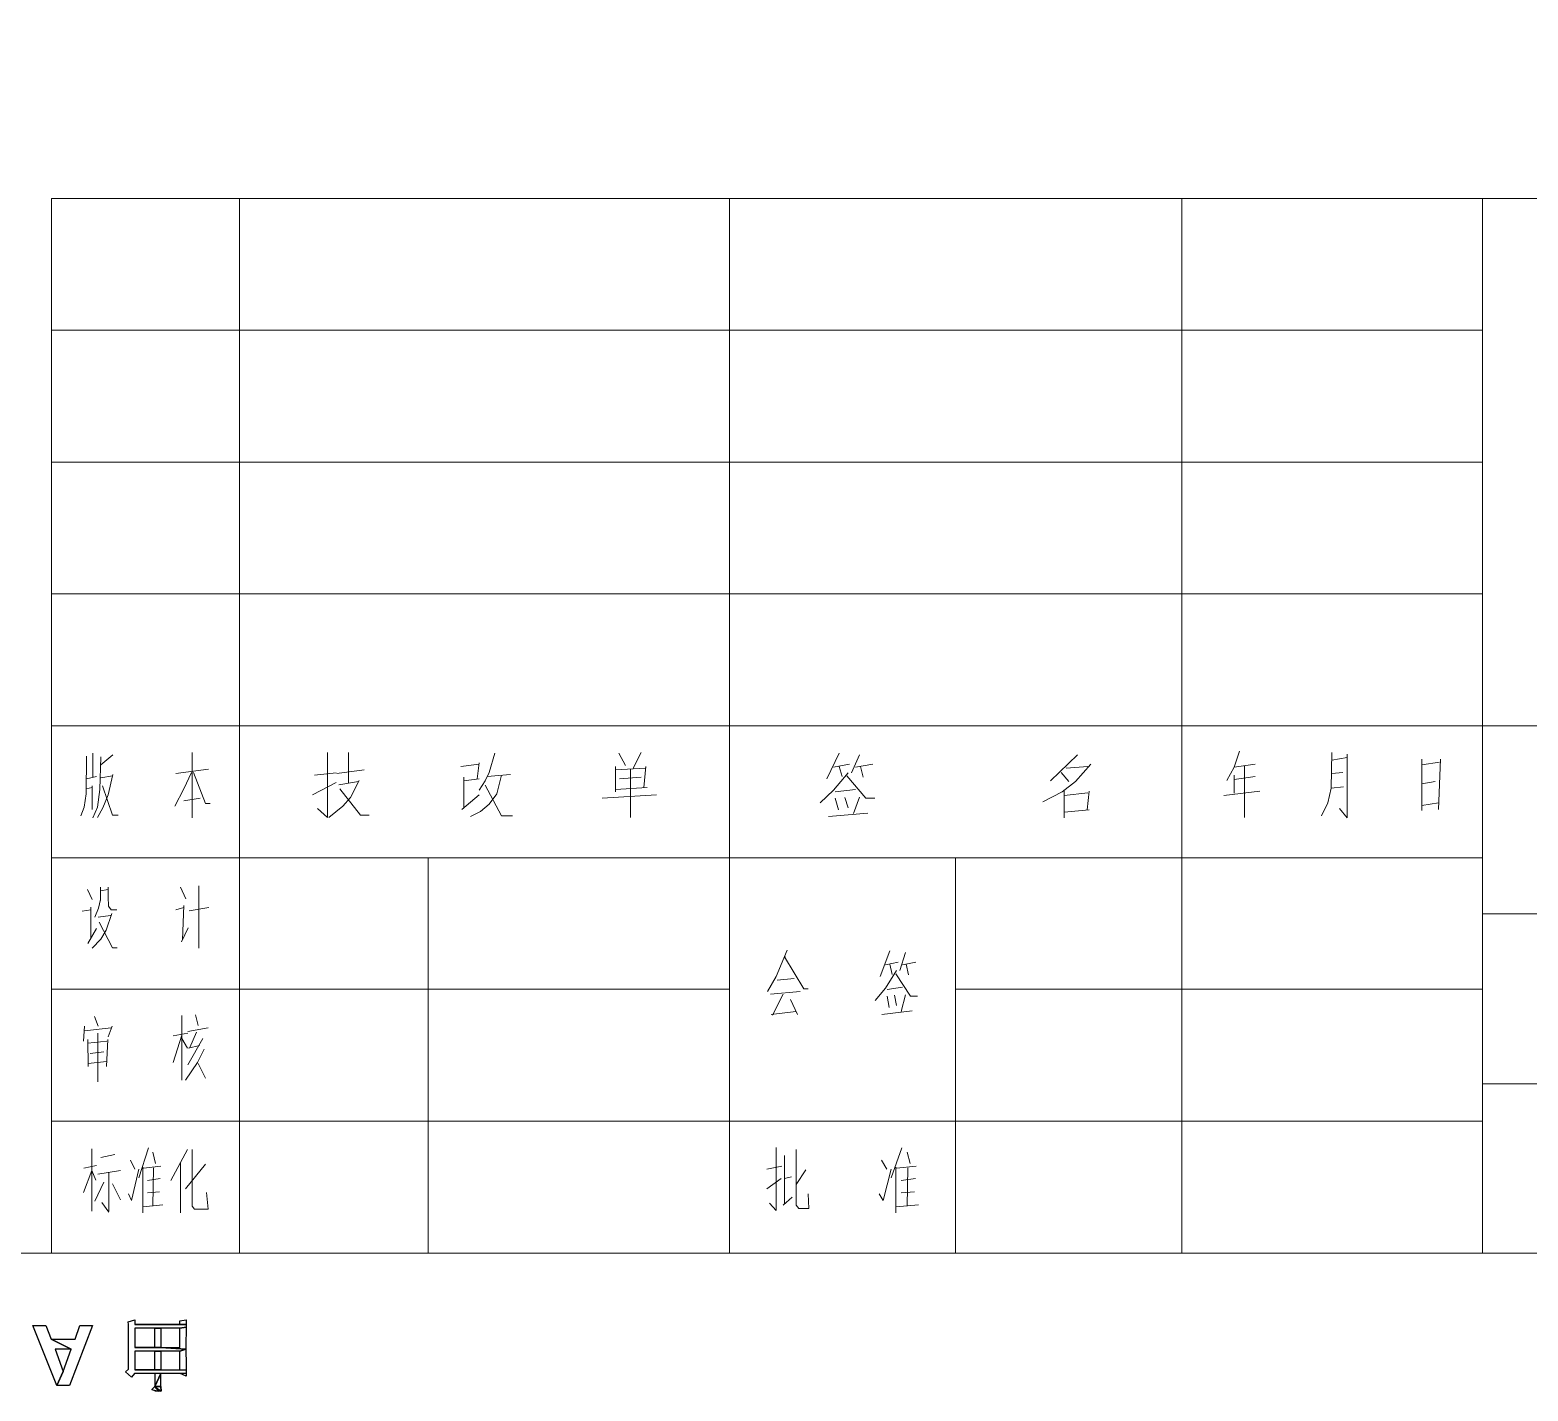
# Model space of a CAD drawing. Header units: centimetres. Extents: x -20.7 to 20.7, y -14.5 to 14.5.
# Drawn here: x 2.17 to 10.13, y -14.53 to -7.31 of the extents above; entities that cross this region are included whole.
import ezdxf

# ---------------------------------------------------------------- set-up
doc = ezdxf.new("R2010")
doc.units = ezdxf.units.CM
doc.header["$MEASUREMENT"] = 0
doc.layers.add('layer 1', color=7, linetype='Continuous')

msp = doc.modelspace()

# ---------------------------------------------------------------- linework, layer by layer
at = {"layer": 'layer 1', "lineweight": 9}
for points, knots in [([(19.88612, 13.89874), (19.88612, 13.89874), (-20.11465, 13.89874), (-20.11465, 13.89874), (-20.11465, 13.89874), (-20.11465, 13.89874), (-20.11465, -13.80208), (-20.11465, -13.80208)], [0, 0, 0, 0, 0.3333333, 0.3333333, 0.3333333, 0.3333333, 1, 1, 1, 1]), ([(2.4723, -11.1626), (2.4723, -11.1626), (2.47018, -11.36368), (2.47018, -11.36368), (2.47018, -11.36368), (2.47018, -11.36368), (2.4596, -11.43353), (2.4596, -11.43353), (2.4596, -11.43353), (2.4596, -11.43353), (2.44267, -11.4801), (2.44267, -11.4801)], [0, 0, 0, 0, 0.25, 0.25, 0.25, 0.25, 0.5, 0.5, 0.5, 0.5, 1, 1, 1, 1]), ([(2.5485, -11.16683), (2.5485, -11.16683), (2.54215, -11.3404), (2.54215, -11.3404), (2.54215, -11.3404), (2.54215, -11.3404), (2.52945, -11.43353), (2.52945, -11.43353), (2.52945, -11.43353), (2.52945, -11.43353), (2.50617, -11.49068), (2.50617, -11.49068)], [0, 0, 0, 0, 0.25, 0.25, 0.25, 0.25, 0.5, 0.5, 0.5, 0.5, 1, 1, 1, 1]), ([(3.75077, -11.14355), (3.75077, -11.14355), (3.75077, -11.48856), (3.75077, -11.48856), (3.75077, -11.48856), (3.75077, -11.48856), (3.69785, -11.442), (3.69785, -11.442)], [0, 0, 0, 0, 0.3333333, 0.3333333, 0.3333333, 0.3333333, 1, 1, 1, 1]), ([(4.63977, -11.14778), (4.63977, -11.14778), (4.61013, -11.24938), (4.61013, -11.24938), (4.61013, -11.24938), (4.61013, -11.24938), (4.58897, -11.29383), (4.58897, -11.29383), (4.58897, -11.29383), (4.58897, -11.29383), (4.55722, -11.34463), (4.55722, -11.34463)], [0, 0, 0, 0, 0.25, 0.25, 0.25, 0.25, 0.5, 0.5, 0.5, 0.5, 1, 1, 1, 1]), ([(7.80418, -11.20493), (7.80418, -11.20493), (7.72375, -11.29806), (7.72375, -11.29806), (7.72375, -11.29806), (7.72375, -11.29806), (7.65178, -11.3531), (7.65178, -11.3531)], [0, 0, 0, 0, 0.3333333, 0.3333333, 0.3333333, 0.3333333, 1, 1, 1, 1]), ([(8.52597, -11.29171), (8.52597, -11.29171), (8.56618, -11.22186), (8.56618, -11.22186), (8.56618, -11.22186), (8.56618, -11.22186), (8.5937, -11.1372), (8.5937, -11.1372)], [0, 0, 0, 0, 0.3333333, 0.3333333, 0.3333333, 0.3333333, 1, 1, 1, 1]), ([(9.08477, -11.14355), (9.08477, -11.14355), (9.08053, -11.33405), (9.08053, -11.33405), (9.08053, -11.33405), (9.08053, -11.33405), (9.0636, -11.41025), (9.0636, -11.41025), (9.0636, -11.41025), (9.0636, -11.41025), (9.02973, -11.4801), (9.02973, -11.4801)], [0, 0, 0, 0, 0.25, 0.25, 0.25, 0.25, 0.5, 0.5, 0.5, 0.5, 1, 1, 1, 1]), ([(9.1652, -11.15201), (9.1652, -11.15201), (9.1652, -11.49068), (9.1652, -11.49068), (9.1652, -11.49068), (9.1652, -11.49068), (9.12498, -11.442), (9.12498, -11.442)], [0, 0, 0, 0, 0.3333333, 0.3333333, 0.3333333, 0.3333333, 1, 1, 1, 1]), ([(2.612, -11.25996), (2.612, -11.25996), (2.5866, -11.36791), (2.5866, -11.36791), (2.5866, -11.36791), (2.5866, -11.36791), (2.55908, -11.43776), (2.55908, -11.43776), (2.55908, -11.43776), (2.55908, -11.43776), (2.52945, -11.48856), (2.52945, -11.48856)], [0, 0, 0, 0, 0.25, 0.25, 0.25, 0.25, 0.5, 0.5, 0.5, 0.5, 1, 1, 1, 1]), ([(3.02898, -11.24938), (3.02898, -11.24938), (2.98877, -11.33616), (2.98877, -11.33616), (2.98877, -11.33616), (2.98877, -11.33616), (2.94008, -11.4293), (2.94008, -11.4293)], [0, 0, 0, 0, 0.3333333, 0.3333333, 0.3333333, 0.3333333, 1, 1, 1, 1]), ([(3.03957, -11.24938), (3.03957, -11.24938), (3.10307, -11.41448), (3.10307, -11.41448), (3.10307, -11.41448), (3.10307, -11.41448), (3.12847, -11.41448), (3.12847, -11.41448)], [0, 0, 0, 0, 0.3333333, 0.3333333, 0.3333333, 0.3333333, 1, 1, 1, 1]), ([(3.9201, -11.29171), (3.9201, -11.29171), (3.87353, -11.38273), (3.87353, -11.38273), (3.87353, -11.38273), (3.87353, -11.38273), (3.83332, -11.4293), (3.83332, -11.4293), (3.83332, -11.4293), (3.83332, -11.4293), (3.75923, -11.48856), (3.75923, -11.48856)], [0, 0, 0, 0, 0.25, 0.25, 0.25, 0.25, 0.5, 0.5, 0.5, 0.5, 1, 1, 1, 1]), ([(4.67575, -11.2642), (4.67575, -11.2642), (4.65035, -11.36368), (4.65035, -11.36368), (4.65035, -11.36368), (4.65035, -11.36368), (4.61013, -11.41871), (4.61013, -11.41871), (4.61013, -11.41871), (4.61013, -11.41871), (4.56357, -11.45681), (4.56357, -11.45681), (4.56357, -11.45681), (4.56357, -11.45681), (4.51065, -11.48433), (4.51065, -11.48433)], [0, 0, 0, 0, 0.2, 0.2, 0.2, 0.2, 0.4, 0.4, 0.4, 0.4, 0.6, 0.6, 0.6, 0.6, 1, 1, 1, 1]), ([(6.51513, -11.2515), (6.51513, -11.2515), (6.43893, -11.34463), (6.43893, -11.34463), (6.43893, -11.34463), (6.43893, -11.34463), (6.36697, -11.41025), (6.36697, -11.41025)], [0, 0, 0, 0, 0.3333333, 0.3333333, 0.3333333, 0.3333333, 1, 1, 1, 1]), ([(6.50878, -11.26843), (6.50878, -11.26843), (6.61038, -11.38696), (6.61038, -11.38696), (6.61038, -11.38696), (6.61038, -11.38696), (6.65695, -11.38696), (6.65695, -11.38696)], [0, 0, 0, 0, 0.3333333, 0.3333333, 0.3333333, 0.3333333, 1, 1, 1, 1]), ([(2.55697, -11.32135), (2.55697, -11.32135), (2.60988, -11.47586), (2.60988, -11.47586), (2.60988, -11.47586), (2.60988, -11.47586), (2.63952, -11.47586), (2.63952, -11.47586)], [0, 0, 0, 0, 0.3333333, 0.3333333, 0.3333333, 0.3333333, 1, 1, 1, 1]), ([(3.81638, -11.33616), (3.81638, -11.33616), (3.92645, -11.47586), (3.92645, -11.47586), (3.92645, -11.47586), (3.92645, -11.47586), (3.97302, -11.47586), (3.97302, -11.47586)], [0, 0, 0, 0, 0.3333333, 0.3333333, 0.3333333, 0.3333333, 1, 1, 1, 1]), ([(4.58897, -11.31711), (4.58897, -11.31711), (4.67575, -11.4801), (4.67575, -11.4801), (4.67575, -11.4801), (4.67575, -11.4801), (4.7329, -11.4801), (4.7329, -11.4801)], [0, 0, 0, 0, 0.3333333, 0.3333333, 0.3333333, 0.3333333, 1, 1, 1, 1]), ([(2.54638, -11.9246), (2.54638, -11.9246), (2.5358, -11.97116), (2.5358, -11.97116), (2.5358, -11.97116), (2.5358, -11.97116), (2.51675, -12.01773), (2.51675, -12.01773)], [0, 0, 0, 0, 0.3333333, 0.3333333, 0.3333333, 0.3333333, 1, 1, 1, 1]), ([(2.5866, -11.85898), (2.5866, -11.85898), (2.5866, -11.90978), (2.5866, -11.90978), (2.5866, -11.90978), (2.5866, -11.90978), (2.58872, -11.96058), (2.58872, -11.96058), (2.58872, -11.96058), (2.58872, -11.96058), (2.60353, -11.97963), (2.60353, -11.97963), (2.60353, -11.97963), (2.60353, -11.97963), (2.63317, -11.97963), (2.63317, -11.97963)], [0, 0, 0, 0, 0.2, 0.2, 0.2, 0.2, 0.4, 0.4, 0.4, 0.4, 0.6, 0.6, 0.6, 0.6, 1, 1, 1, 1]), ([(2.50193, -12.18283), (2.50193, -12.18283), (2.5485, -12.13415), (2.5485, -12.13415), (2.5485, -12.13415), (2.5485, -12.13415), (2.57602, -12.08758), (2.57602, -12.08758)], [0, 0, 0, 0, 0.3333333, 0.3333333, 0.3333333, 0.3333333, 1, 1, 1, 1]), ([(2.54003, -12.04525), (2.54003, -12.04525), (2.60988, -12.18071), (2.60988, -12.18071), (2.60988, -12.18071), (2.60988, -12.18071), (2.63528, -12.18071), (2.63528, -12.18071)], [0, 0, 0, 0, 0.3333333, 0.3333333, 0.3333333, 0.3333333, 1, 1, 1, 1]), ([(6.19128, -12.19341), (6.19128, -12.19341), (6.13413, -12.33311), (6.13413, -12.33311), (6.13413, -12.33311), (6.13413, -12.33311), (6.08757, -12.41355), (6.08757, -12.41355)], [0, 0, 0, 0, 0.3333333, 0.3333333, 0.3333333, 0.3333333, 1, 1, 1, 1]), ([(6.18282, -12.2294), (6.18282, -12.2294), (6.17858, -12.2294), (6.17858, -12.2294), (6.17858, -12.2294), (6.17858, -12.2294), (6.28018, -12.39873), (6.28018, -12.39873), (6.28018, -12.39873), (6.28018, -12.39873), (6.30347, -12.39873), (6.30347, -12.39873)], [0, 0, 0, 0, 0.25, 0.25, 0.25, 0.25, 0.5, 0.5, 0.5, 0.5, 1, 1, 1, 1]), ([(6.77337, -12.30136), (6.77337, -12.30136), (6.7141, -12.3945), (6.7141, -12.3945), (6.7141, -12.3945), (6.7141, -12.3945), (6.65907, -12.46011), (6.65907, -12.46011)], [0, 0, 0, 0, 0.3333333, 0.3333333, 0.3333333, 0.3333333, 1, 1, 1, 1]), ([(6.76913, -12.3183), (6.76913, -12.3183), (6.84745, -12.43683), (6.84745, -12.43683), (6.84745, -12.43683), (6.84745, -12.43683), (6.88343, -12.43683), (6.88343, -12.43683)], [0, 0, 0, 0, 0.3333333, 0.3333333, 0.3333333, 0.3333333, 1, 1, 1, 1]), ([(3.09672, -12.71835), (3.09672, -12.71835), (3.06073, -12.79031), (3.06073, -12.79031), (3.06073, -12.79031), (3.06073, -12.79031), (2.99723, -12.88345), (2.99723, -12.88345)], [0, 0, 0, 0, 0.3333333, 0.3333333, 0.3333333, 0.3333333, 1, 1, 1, 1]), ([(3.03322, -13.25175), (3.03322, -13.25175), (3.03322, -13.55231), (3.03322, -13.55231), (3.03322, -13.55231), (3.03322, -13.55231), (3.04592, -13.56925), (3.04592, -13.56925), (3.04592, -13.56925), (3.04592, -13.56925), (3.11788, -13.56925), (3.11788, -13.56925), (3.11788, -13.56925), (3.11788, -13.56925), (3.10942, -13.48035), (3.10942, -13.48035)], [0, 0, 0, 0, 0.2, 0.2, 0.2, 0.2, 0.4, 0.4, 0.4, 0.4, 0.6, 0.6, 0.6, 0.6, 1, 1, 1, 1]), ([(6.13413, -13.24116), (6.13413, -13.24116), (6.13413, -13.5756), (6.13413, -13.5756), (6.13413, -13.5756), (6.13413, -13.5756), (6.09815, -13.5375), (6.09815, -13.5375)], [0, 0, 0, 0, 0.3333333, 0.3333333, 0.3333333, 0.3333333, 1, 1, 1, 1]), ([(6.23997, -13.25175), (6.23997, -13.25175), (6.23997, -13.54808), (6.23997, -13.54808), (6.23997, -13.54808), (6.23997, -13.54808), (6.25478, -13.56501), (6.25478, -13.56501), (6.25478, -13.56501), (6.25478, -13.56501), (6.3077, -13.56501), (6.3077, -13.56501), (6.3077, -13.56501), (6.3077, -13.56501), (6.30347, -13.4867), (6.30347, -13.4867)], [0, 0, 0, 0, 0.2, 0.2, 0.2, 0.2, 0.4, 0.4, 0.4, 0.4, 0.6, 0.6, 0.6, 0.6, 1, 1, 1, 1]), ([(2.69455, -13.4867), (2.69455, -13.4867), (2.71148, -13.52268), (2.71148, -13.52268), (2.71148, -13.52268), (2.71148, -13.52268), (2.74958, -13.35546), (2.74958, -13.35546)], [0, 0, 0, 0, 0.3333333, 0.3333333, 0.3333333, 0.3333333, 1, 1, 1, 1]), ([(6.68023, -13.4867), (6.68023, -13.4867), (6.7014, -13.52268), (6.7014, -13.52268), (6.7014, -13.52268), (6.7014, -13.52268), (6.74373, -13.35546), (6.74373, -13.35546)], [0, 0, 0, 0, 0.3333333, 0.3333333, 0.3333333, 0.3333333, 1, 1, 1, 1]), ([(2.52098, -13.41473), (2.52098, -13.41473), (2.49982, -13.36393), (2.49982, -13.36393), (2.49982, -13.36393), (2.49982, -13.36393), (2.45537, -13.48035), (2.45537, -13.48035)], [0, 0, 0, 0, 0.3333333, 0.3333333, 0.3333333, 0.3333333, 1, 1, 1, 1])]:
    msp.add_open_spline(points, degree=3, knots=knots, dxfattribs=at)
for points in [[(2.28603, -8.20138), (2.28603, -8.20138), (2.28603, -13.80208), (2.28603, -13.80208)], [(2.28603, -8.20138), (2.28603, -8.20138), (9.88487, -8.20138), (9.88487, -8.20138)], [(3.2851, -8.20138), (3.2851, -8.20138), (3.2851, -13.80208), (3.2851, -13.80208)], [(5.88648, -8.20138), (5.88648, -8.20138), (5.88648, -13.80208), (5.88648, -13.80208)], [(8.28678, -8.20138), (8.28678, -8.20138), (8.28678, -13.80208), (8.28678, -13.80208)], [(8.7461, -8.20138), (8.7461, -8.20138), (19.88612, -8.20138), (19.88612, -8.20138)], [(9.88487, -8.20138), (9.88487, -8.20138), (9.88487, -13.80208), (9.88487, -13.80208)], [(2.28603, -8.902), (2.28603, -8.902), (9.88487, -8.902), (9.88487, -8.902)], [(2.28603, -9.60261), (2.28603, -9.60261), (9.88487, -9.60261), (9.88487, -9.60261)], [(2.28603, -10.30111), (2.28603, -10.30111), (9.88487, -10.30111), (9.88487, -10.30111)], [(2.28603, -11.00173), (2.28603, -11.00173), (14.88655, -11.00173), (14.88655, -11.00173)], [(9.88487, -11.00173), (9.88487, -11.00173), (9.88487, -11.70235), (9.88487, -11.70235)], [(2.50617, -11.14778), (2.50617, -11.14778), (2.50617, -11.27478), (2.50617, -11.27478)], [(2.612, -11.15625), (2.612, -11.15625), (2.5485, -11.20916), (2.5485, -11.20916)], [(3.03322, -11.14355), (3.03322, -11.14355), (3.03322, -11.49068), (3.03322, -11.49068)], [(3.86295, -11.14355), (3.86295, -11.14355), (3.86295, -11.30653), (3.86295, -11.30653)], [(4.45985, -11.21763), (4.45985, -11.21763), (4.55722, -11.20493), (4.55722, -11.20493)], [(4.55722, -11.19858), (4.55722, -11.19858), (4.54663, -11.28325), (4.54663, -11.28325)], [(5.29805, -11.14778), (5.29805, -11.14778), (5.33403, -11.2134), (5.33403, -11.2134)], [(5.41658, -11.14355), (5.41658, -11.14355), (5.37425, -11.2261), (5.37425, -11.2261)], [(6.46857, -11.14778), (6.46857, -11.14778), (6.40295, -11.28325), (6.40295, -11.28325)], [(6.43893, -11.22186), (6.43893, -11.22186), (6.5236, -11.20493), (6.5236, -11.20493)], [(6.53418, -11.2515), (6.53418, -11.2515), (6.57652, -11.15625), (6.57652, -11.15625)], [(6.55535, -11.22186), (6.55535, -11.22186), (6.64637, -11.20493), (6.64637, -11.20493)], [(7.73433, -11.15625), (7.73433, -11.15625), (7.5904, -11.29383), (7.5904, -11.29383)], [(8.56618, -11.22186), (8.56618, -11.22186), (8.67625, -11.20493), (8.67625, -11.20493)], [(8.62122, -11.2134), (8.62122, -11.2134), (8.62122, -11.48856), (8.62122, -11.48856)], [(9.08477, -11.18376), (9.08477, -11.18376), (9.1652, -11.17106), (9.1652, -11.17106)], [(9.56102, -11.17953), (9.56102, -11.17953), (9.56102, -11.45258), (9.56102, -11.45258)], [(9.56102, -11.20916), (9.56102, -11.20916), (9.65627, -11.19435), (9.65627, -11.19435)], [(9.6605, -11.17953), (9.6605, -11.17953), (9.64992, -11.44623), (9.64992, -11.44623)], [(2.4723, -11.28325), (2.4723, -11.28325), (2.52522, -11.27055), (2.52522, -11.27055)], [(2.5485, -11.27901), (2.5485, -11.27901), (2.60988, -11.26843), (2.60988, -11.26843)], [(2.94643, -11.25573), (2.94643, -11.25573), (3.12, -11.23245), (3.12, -11.23245)], [(3.68303, -11.2642), (3.68303, -11.2642), (3.79733, -11.2515), (3.79733, -11.2515)], [(3.80157, -11.25573), (3.80157, -11.25573), (3.9455, -11.23668), (3.9455, -11.23668)], [(4.47467, -11.27478), (4.47467, -11.27478), (4.47467, -11.43353), (4.47467, -11.43353)], [(4.47467, -11.29383), (4.47467, -11.29383), (4.55722, -11.28325), (4.55722, -11.28325)], [(4.59955, -11.27055), (4.59955, -11.27055), (4.72232, -11.25996), (4.72232, -11.25996)], [(5.28112, -11.21763), (5.28112, -11.21763), (5.28112, -11.3531), (5.28112, -11.3531)], [(5.43775, -11.2261), (5.43775, -11.2261), (5.28112, -11.23668), (5.28112, -11.23668)], [(5.30228, -11.28325), (5.30228, -11.28325), (5.41658, -11.27478), (5.41658, -11.27478)], [(5.35943, -11.48856), (5.35943, -11.48856), (5.35943, -11.23245), (5.35943, -11.23245)], [(5.44198, -11.21763), (5.44198, -11.21763), (5.4314, -11.32981), (5.4314, -11.32981)], [(6.46857, -11.21763), (6.46857, -11.21763), (6.48338, -11.27055), (6.48338, -11.27055)], [(6.58075, -11.21763), (6.58075, -11.21763), (6.59557, -11.27478), (6.59557, -11.27478)], [(7.64755, -11.24938), (7.64755, -11.24938), (7.68777, -11.29806), (7.68777, -11.29806)], [(7.67295, -11.2261), (7.67295, -11.2261), (7.78937, -11.21763), (7.78937, -11.21763)], [(8.56618, -11.35945), (8.56618, -11.35945), (8.56618, -11.2642), (8.56618, -11.2642)], [(8.56618, -11.28748), (8.56618, -11.28748), (8.67625, -11.27055), (8.67625, -11.27055)], [(9.08477, -11.25573), (9.08477, -11.25573), (9.14192, -11.24938), (9.14192, -11.24938)], [(2.47018, -11.33616), (2.47018, -11.33616), (2.50193, -11.32981), (2.50193, -11.32981)], [(2.50193, -11.32135), (2.50193, -11.32135), (2.50193, -11.44623), (2.50193, -11.44623)], [(3.67245, -11.36791), (3.67245, -11.36791), (3.79733, -11.3023), (3.79733, -11.3023)], [(3.81215, -11.315), (3.81215, -11.315), (3.91587, -11.29806), (3.91587, -11.29806)], [(4.46408, -11.44623), (4.46408, -11.44623), (4.55722, -11.36791), (4.55722, -11.36791)], [(5.20915, -11.38696), (5.20915, -11.38696), (5.49913, -11.36791), (5.49913, -11.36791)], [(5.28112, -11.3404), (5.28112, -11.3404), (5.44833, -11.32981), (5.44833, -11.32981)], [(6.4474, -11.3531), (6.4474, -11.3531), (6.55535, -11.3404), (6.55535, -11.3404)], [(7.65178, -11.3531), (7.65178, -11.3531), (7.55018, -11.40601), (7.55018, -11.40601)], [(7.66237, -11.34463), (7.66237, -11.34463), (7.66237, -11.49068), (7.66237, -11.49068)], [(7.66237, -11.37215), (7.66237, -11.37215), (7.78937, -11.35733), (7.78937, -11.35733)], [(7.78513, -11.44835), (7.78513, -11.44835), (7.79572, -11.34886), (7.79572, -11.34886)], [(8.70165, -11.34886), (8.70165, -11.34886), (8.51115, -11.37215), (8.51115, -11.37215)], [(9.08053, -11.33405), (9.08053, -11.33405), (9.14615, -11.32558), (9.14615, -11.32558)], [(9.56102, -11.31076), (9.56102, -11.31076), (9.63298, -11.29806), (9.63298, -11.29806)], [(2.98877, -11.39966), (2.98877, -11.39966), (3.07555, -11.38696), (3.07555, -11.38696)], [(6.4474, -11.38696), (6.4474, -11.38696), (6.46433, -11.44835), (6.46433, -11.44835)], [(6.4982, -11.38273), (6.4982, -11.38273), (6.51513, -11.43776), (6.51513, -11.43776)], [(6.57652, -11.38061), (6.57652, -11.38061), (6.54477, -11.4674), (6.54477, -11.4674)], [(7.66237, -11.46105), (7.66237, -11.46105), (7.79572, -11.44835), (7.79572, -11.44835)], [(9.56102, -11.42506), (9.56102, -11.42506), (9.64992, -11.41025), (9.64992, -11.41025)], [(6.41142, -11.48433), (6.41142, -11.48433), (6.62097, -11.46528), (6.62097, -11.46528)], [(2.28603, -11.70235), (2.28603, -11.70235), (9.88487, -11.70235), (9.88487, -11.70235)], [(4.28628, -11.70235), (4.28628, -11.70235), (4.28628, -13.80208), (4.28628, -13.80208)], [(7.08663, -11.70235), (7.08663, -11.70235), (7.08663, -13.80208), (7.08663, -13.80208)], [(2.47653, -11.87168), (2.47653, -11.87168), (2.50193, -11.9246), (2.50193, -11.9246)], [(2.54638, -11.85898), (2.54638, -11.85898), (2.54638, -11.92883), (2.54638, -11.92883)], [(2.54638, -11.87803), (2.54638, -11.87803), (2.5866, -11.87168), (2.5866, -11.87168)], [(2.97183, -11.85898), (2.97183, -11.85898), (2.99935, -11.92036), (2.99935, -11.92036)], [(3.0692, -12.18283), (3.0692, -12.18283), (3.0692, -11.85263), (3.0692, -11.85263)], [(2.49558, -11.97963), (2.49558, -11.97963), (2.44902, -11.98598), (2.44902, -11.98598)], [(2.49558, -12.12568), (2.49558, -12.12568), (2.49558, -11.96481), (2.49558, -11.96481)], [(2.53368, -12.01773), (2.53368, -12.01773), (2.5993, -12.00926), (2.5993, -12.00926)], [(2.60565, -11.99868), (2.60565, -11.99868), (2.57602, -12.08758), (2.57602, -12.08758)], [(2.94643, -11.97963), (2.94643, -11.97963), (2.98877, -11.96693), (2.98877, -11.96693)], [(2.98877, -11.95635), (2.98877, -11.95635), (2.98242, -12.13838), (2.98242, -12.13838)], [(3.01628, -11.98386), (3.01628, -11.98386), (3.12212, -11.96693), (3.12212, -11.96693)], [(9.88487, -12.0008), (9.88487, -12.0008), (14.88655, -12.0008), (14.88655, -12.0008)], [(2.52522, -12.07911), (2.52522, -12.07911), (2.47865, -12.15743), (2.47865, -12.15743)], [(2.97607, -12.14896), (2.97607, -12.14896), (3.01205, -12.07488), (3.01205, -12.07488)], [(6.73738, -12.19765), (6.73738, -12.19765), (6.68658, -12.33311), (6.68658, -12.33311)], [(6.7903, -12.30136), (6.7903, -12.30136), (6.81993, -12.20611), (6.81993, -12.20611)], [(6.7141, -12.27173), (6.7141, -12.27173), (6.78183, -12.25691), (6.78183, -12.25691)], [(6.73738, -12.2675), (6.73738, -12.2675), (6.75008, -12.32253), (6.75008, -12.32253)], [(6.80512, -12.27173), (6.80512, -12.27173), (6.87497, -12.25691), (6.87497, -12.25691)], [(6.82417, -12.2675), (6.82417, -12.2675), (6.83687, -12.32465), (6.83687, -12.32465)], [(2.28603, -12.40085), (2.28603, -12.40085), (5.88648, -12.40085), (5.88648, -12.40085)], [(6.13837, -12.35216), (6.13837, -12.35216), (6.22938, -12.3437), (6.22938, -12.3437)], [(6.72257, -12.40296), (6.72257, -12.40296), (6.80512, -12.39026), (6.80512, -12.39026)], [(7.08663, -12.40085), (7.08663, -12.40085), (9.88487, -12.40085), (9.88487, -12.40085)], [(6.1045, -12.42625), (6.1045, -12.42625), (6.26113, -12.41355), (6.26113, -12.41355)], [(6.17012, -12.42625), (6.17012, -12.42625), (6.11508, -12.53843), (6.11508, -12.53843)], [(6.21033, -12.45588), (6.21033, -12.45588), (6.24632, -12.5342), (6.24632, -12.5342)], [(6.72257, -12.43683), (6.72257, -12.43683), (6.73315, -12.49821), (6.73315, -12.49821)], [(6.76278, -12.4326), (6.76278, -12.4326), (6.77337, -12.48763), (6.77337, -12.48763)], [(6.81993, -12.43048), (6.81993, -12.43048), (6.79665, -12.51938), (6.79665, -12.51938)], [(2.51463, -12.54478), (2.51463, -12.54478), (2.53368, -12.5977), (2.53368, -12.5977)], [(2.97818, -12.54055), (2.97818, -12.54055), (2.97818, -12.88345), (2.97818, -12.88345)], [(3.05015, -12.53631), (3.05015, -12.53631), (3.06497, -12.59346), (3.06497, -12.59346)], [(6.10662, -12.5342), (6.10662, -12.5342), (6.23785, -12.51938), (6.23785, -12.51938)], [(6.69505, -12.5342), (6.69505, -12.5342), (6.85592, -12.51515), (6.85592, -12.51515)], [(2.46172, -12.5977), (2.46172, -12.5977), (2.45537, -12.67601), (2.45537, -12.67601)], [(2.46172, -12.62098), (2.46172, -12.62098), (2.60353, -12.60616), (2.60353, -12.60616)], [(2.53157, -12.63368), (2.53157, -12.63368), (2.53157, -12.89191), (2.53157, -12.89191)], [(2.60777, -12.5977), (2.60777, -12.5977), (2.5866, -12.65273), (2.5866, -12.65273)], [(2.93162, -12.6485), (2.93162, -12.6485), (3.00993, -12.63368), (3.00993, -12.63368)], [(2.97818, -12.64426), (2.97818, -12.64426), (2.93162, -12.79031), (2.93162, -12.79031)], [(3.00993, -12.62521), (3.00993, -12.62521), (3.11788, -12.60616), (3.11788, -12.60616)], [(3.0565, -12.62945), (3.0565, -12.62945), (3.02052, -12.70988), (3.02052, -12.70988)], [(2.47865, -12.66755), (2.47865, -12.66755), (2.48077, -12.81148), (2.48077, -12.81148)], [(2.47865, -12.6866), (2.47865, -12.6866), (2.58025, -12.67601), (2.58025, -12.67601)], [(2.58448, -12.66755), (2.58448, -12.66755), (2.57813, -12.81148), (2.57813, -12.81148)], [(2.97818, -12.66331), (2.97818, -12.66331), (3.00782, -12.71411), (3.00782, -12.71411)], [(3.09037, -12.66331), (3.09037, -12.66331), (3.00993, -12.80301), (3.00993, -12.80301)], [(3.01417, -12.71411), (3.01417, -12.71411), (3.07132, -12.6993), (3.07132, -12.6993)], [(2.48077, -12.79455), (2.48077, -12.79455), (2.57813, -12.78396), (2.57813, -12.78396)], [(2.49135, -12.74163), (2.49135, -12.74163), (2.56332, -12.73316), (2.56332, -12.73316)], [(3.06497, -12.79455), (3.06497, -12.79455), (3.10307, -12.87286), (3.10307, -12.87286)], [(9.88487, -12.9025), (9.88487, -12.9025), (14.88655, -12.9025), (14.88655, -12.9025)], [(2.28603, -13.10146), (2.28603, -13.10146), (9.88487, -13.10146), (9.88487, -13.10146)], [(2.49982, -13.24751), (2.49982, -13.24751), (2.49982, -13.57983), (2.49982, -13.57983)], [(2.5485, -13.29408), (2.5485, -13.29408), (2.62258, -13.27926), (2.62258, -13.27926)], [(2.80038, -13.24328), (2.80038, -13.24328), (2.74958, -13.40203), (2.74958, -13.40203)], [(2.82367, -13.26656), (2.82367, -13.26656), (2.83848, -13.32583), (2.83848, -13.32583)], [(3.00782, -13.25175), (3.00782, -13.25175), (2.91892, -13.41685), (2.91892, -13.41685)], [(6.80088, -13.24328), (6.80088, -13.24328), (6.74373, -13.40203), (6.74373, -13.40203)], [(6.8284, -13.26656), (6.8284, -13.26656), (6.84533, -13.32583), (6.84533, -13.32583)], [(2.52522, -13.33641), (2.52522, -13.33641), (2.45748, -13.35123), (2.45748, -13.35123)], [(2.72842, -13.35546), (2.72842, -13.35546), (2.70513, -13.3089), (2.70513, -13.3089)], [(2.77075, -13.34488), (2.77075, -13.34488), (2.77075, -13.5883), (2.77075, -13.5883)], [(2.77498, -13.35123), (2.77498, -13.35123), (2.866, -13.34065), (2.866, -13.34065)], [(2.8279, -13.34911), (2.8279, -13.34911), (2.82367, -13.55231), (2.82367, -13.55231)], [(2.97183, -13.3216), (2.97183, -13.3216), (2.97183, -13.5883), (2.97183, -13.5883)], [(3.10307, -13.33006), (3.10307, -13.33006), (2.99723, -13.4613), (2.99723, -13.4613)], [(6.08333, -13.35546), (6.08333, -13.35546), (6.16377, -13.34065), (6.16377, -13.34065)], [(6.17858, -13.2835), (6.17858, -13.2835), (6.17858, -13.54173), (6.17858, -13.54173)], [(6.29077, -13.3597), (6.29077, -13.3597), (6.23997, -13.43801), (6.23997, -13.43801)], [(6.72045, -13.35546), (6.72045, -13.35546), (6.69293, -13.3089), (6.69293, -13.3089)], [(6.76913, -13.34488), (6.76913, -13.34488), (6.76913, -13.5883), (6.76913, -13.5883)], [(6.77337, -13.35123), (6.77337, -13.35123), (6.87708, -13.34065), (6.87708, -13.34065)], [(6.83263, -13.34911), (6.83263, -13.34911), (6.8284, -13.55231), (6.8284, -13.55231)], [(2.56332, -13.42531), (2.56332, -13.42531), (2.51675, -13.52691), (2.51675, -13.52691)], [(2.53157, -13.38298), (2.53157, -13.38298), (2.65222, -13.36393), (2.65222, -13.36393)], [(2.59083, -13.57983), (2.59083, -13.57983), (2.59083, -13.3724), (2.59083, -13.3724)], [(2.60988, -13.43378), (2.60988, -13.43378), (2.65222, -13.51845), (2.65222, -13.51845)], [(2.79615, -13.41685), (2.79615, -13.41685), (2.86388, -13.40626), (2.86388, -13.40626)], [(6.08333, -13.4613), (6.08333, -13.4613), (6.15953, -13.40626), (6.15953, -13.40626)], [(6.17858, -13.40626), (6.17858, -13.40626), (6.21457, -13.3978), (6.21457, -13.3978)], [(6.79665, -13.41685), (6.79665, -13.41685), (6.87285, -13.40626), (6.87285, -13.40626)], [(2.79615, -13.48246), (2.79615, -13.48246), (2.85965, -13.47611), (2.85965, -13.47611)], [(6.17012, -13.54808), (6.17012, -13.54808), (6.2188, -13.50575), (6.2188, -13.50575)], [(6.79665, -13.48246), (6.79665, -13.48246), (6.86862, -13.47611), (6.86862, -13.47611)], [(2.59083, -13.58406), (2.59083, -13.58406), (2.55273, -13.53326), (2.55273, -13.53326)], [(2.77075, -13.55655), (2.77075, -13.55655), (2.87658, -13.54596), (2.87658, -13.54596)], [(6.76913, -13.55655), (6.76913, -13.55655), (6.88978, -13.54596), (6.88978, -13.54596)], [(-20.11465, -13.80208), (-20.11465, -13.80208), (19.88612, -13.80208), (19.88612, -13.80208)]]:
    msp.add_open_spline(points, degree=3, dxfattribs=at)
at = {"layer": 'layer 1'}
for points, knots in [([(2.71148, -14.46036), (2.71148, -14.46036), (2.7263, -14.44131), (2.7263, -14.44131), (2.7263, -14.44131), (2.7263, -14.44131), (2.83425, -14.44131), (2.83425, -14.44131), (2.83425, -14.44131), (2.83425, -14.44131), (3.00147, -14.4392), (3.00147, -14.4392), (3.00147, -14.4392), (3.00147, -14.4392), (3.00147, -14.42438), (3.00147, -14.42438), (3.00147, -14.42438), (3.00147, -14.42438), (2.866, -14.42226), (2.866, -14.42226), (2.866, -14.42226), (2.866, -14.42226), (2.72842, -14.42226), (2.72842, -14.42226), (2.72842, -14.42226), (2.72842, -14.42226), (2.72842, -14.32278), (2.72842, -14.32278), (2.72842, -14.32278), (2.72842, -14.32278), (2.9676, -14.32278), (2.9676, -14.32278), (2.9676, -14.32278), (2.9676, -14.32278), (2.99935, -14.3122), (2.99935, -14.3122), (2.99935, -14.3122), (2.99935, -14.3122), (2.866, -14.30373), (2.866, -14.30373), (2.866, -14.30373), (2.866, -14.30373), (2.72842, -14.30373), (2.72842, -14.30373), (2.72842, -14.30373), (2.72842, -14.30373), (2.72842, -14.20001), (2.72842, -14.20001), (2.72842, -14.20001), (2.72842, -14.20001), (2.9676, -14.20001), (2.9676, -14.20001), (2.9676, -14.20001), (2.9676, -14.20001), (3.00147, -14.19578), (3.00147, -14.19578), (3.00147, -14.19578), (3.00147, -14.19578), (3.00147, -14.18096), (3.00147, -14.18096), (3.00147, -14.18096), (3.00147, -14.18096), (2.72842, -14.18096), (2.72842, -14.18096), (2.72842, -14.18096), (2.72842, -14.18096), (2.72842, -14.15556), (2.72842, -14.15556), (2.72842, -14.15556), (2.72842, -14.15556), (2.69243, -14.16615), (2.69243, -14.16615), (2.69243, -14.16615), (2.69243, -14.16615), (2.69243, -14.17038), (2.69243, -14.17038), (2.69243, -14.17038), (2.69243, -14.17038), (2.69455, -14.17673), (2.69455, -14.17673), (2.69455, -14.17673), (2.69455, -14.17673), (2.69455, -14.41803), (2.69455, -14.41803), (2.69455, -14.41803), (2.69455, -14.41803), (2.67973, -14.43285), (2.67973, -14.43285), (2.67973, -14.43285), (2.67973, -14.43285), (2.71148, -14.46036), (2.71148, -14.46036)], [0, 0, 0, 0, 0.0416667, 0.0416667, 0.0416667, 0.0416667, 0.0833333, 0.0833333, 0.0833333, 0.0833333, 0.125, 0.125, 0.125, 0.125, 0.1666667, 0.1666667, 0.1666667, 0.1666667, 0.2083333, 0.2083333, 0.2083333, 0.2083333, 0.25, 0.25, 0.25, 0.25, 0.2916667, 0.2916667, 0.2916667, 0.2916667, 0.3333333, 0.3333333, 0.3333333, 0.3333333, 0.375, 0.375, 0.375, 0.375, 0.4166667, 0.4166667, 0.4166667, 0.4166667, 0.4583333, 0.4583333, 0.4583333, 0.4583333, 0.5, 0.5, 0.5, 0.5, 0.5416667, 0.5416667, 0.5416667, 0.5416667, 0.5833333, 0.5833333, 0.5833333, 0.5833333, 0.625, 0.625, 0.625, 0.625, 0.6666667, 0.6666667, 0.6666667, 0.6666667, 0.7083333, 0.7083333, 0.7083333, 0.7083333, 0.75, 0.75, 0.75, 0.75, 0.7916667, 0.7916667, 0.7916667, 0.7916667, 0.8333333, 0.8333333, 0.8333333, 0.8333333, 0.875, 0.875, 0.875, 0.875, 0.9166667, 0.9166667, 0.9166667, 0.9166667, 1, 1, 1, 1]), ([(3.00147, -14.18096), (3.00147, -14.18096), (3.00147, -14.15556), (3.00147, -14.15556), (3.00147, -14.15556), (3.00147, -14.15556), (2.9676, -14.16191), (2.9676, -14.16191), (2.9676, -14.16191), (2.9676, -14.16191), (2.9676, -14.18096), (2.9676, -14.18096), (2.9676, -14.18096), (2.9676, -14.18096), (2.72842, -14.18096), (2.72842, -14.18096), (2.72842, -14.18096), (2.72842, -14.18096), (3.00147, -14.18096), (3.00147, -14.18096)], [0, 0, 0, 0, 0.1666667, 0.1666667, 0.1666667, 0.1666667, 0.3333333, 0.3333333, 0.3333333, 0.3333333, 0.5, 0.5, 0.5, 0.5, 0.6666667, 0.6666667, 0.6666667, 0.6666667, 1, 1, 1, 1]), ([(2.31355, -14.50481), (2.31355, -14.50481), (2.34742, -14.43073), (2.34742, -14.43073), (2.34742, -14.43073), (2.34742, -14.43073), (2.30508, -14.3122), (2.30508, -14.3122), (2.30508, -14.3122), (2.30508, -14.3122), (2.38975, -14.3122), (2.38975, -14.3122), (2.38975, -14.3122), (2.38975, -14.3122), (2.28392, -14.25928), (2.28392, -14.25928), (2.28392, -14.25928), (2.28392, -14.25928), (2.2564, -14.18731), (2.2564, -14.18731), (2.2564, -14.18731), (2.2564, -14.18731), (2.18655, -14.18731), (2.18655, -14.18731), (2.18655, -14.18731), (2.18655, -14.18731), (2.31355, -14.50481), (2.31355, -14.50481)], [0, 0, 0, 0, 0.125, 0.125, 0.125, 0.125, 0.25, 0.25, 0.25, 0.25, 0.375, 0.375, 0.375, 0.375, 0.5, 0.5, 0.5, 0.5, 0.625, 0.625, 0.625, 0.625, 0.75, 0.75, 0.75, 0.75, 1, 1, 1, 1]), ([(2.31355, -14.50481), (2.31355, -14.50481), (2.38128, -14.50481), (2.38128, -14.50481), (2.38128, -14.50481), (2.38128, -14.50481), (2.50405, -14.18731), (2.50405, -14.18731), (2.50405, -14.18731), (2.50405, -14.18731), (2.43632, -14.18731), (2.43632, -14.18731), (2.43632, -14.18731), (2.43632, -14.18731), (2.41092, -14.25928), (2.41092, -14.25928), (2.41092, -14.25928), (2.41092, -14.25928), (2.28392, -14.25928), (2.28392, -14.25928), (2.28392, -14.25928), (2.28392, -14.25928), (2.38975, -14.3122), (2.38975, -14.3122), (2.38975, -14.3122), (2.38975, -14.3122), (2.34742, -14.43073), (2.34742, -14.43073), (2.34742, -14.43073), (2.34742, -14.43073), (2.31355, -14.50481), (2.31355, -14.50481)], [0, 0, 0, 0, 0.1111111, 0.1111111, 0.1111111, 0.1111111, 0.2222222, 0.2222222, 0.2222222, 0.2222222, 0.3333333, 0.3333333, 0.3333333, 0.3333333, 0.4444444, 0.4444444, 0.4444444, 0.4444444, 0.5555556, 0.5555556, 0.5555556, 0.5555556, 0.6666667, 0.6666667, 0.6666667, 0.6666667, 0.7777778, 0.7777778, 0.7777778, 0.7777778, 1, 1, 1, 1]), ([(2.866, -14.30373), (2.866, -14.30373), (2.866, -14.20001), (2.866, -14.20001), (2.866, -14.20001), (2.866, -14.20001), (2.83425, -14.20001), (2.83425, -14.20001), (2.83425, -14.20001), (2.83425, -14.20001), (2.83425, -14.30373), (2.83425, -14.30373), (2.83425, -14.30373), (2.83425, -14.30373), (2.72842, -14.30373), (2.72842, -14.30373), (2.72842, -14.30373), (2.72842, -14.30373), (2.866, -14.30373), (2.866, -14.30373)], [0, 0, 0, 0, 0.1666667, 0.1666667, 0.1666667, 0.1666667, 0.3333333, 0.3333333, 0.3333333, 0.3333333, 0.5, 0.5, 0.5, 0.5, 0.6666667, 0.6666667, 0.6666667, 0.6666667, 1, 1, 1, 1]), ([(2.99935, -14.3122), (2.99935, -14.3122), (2.99935, -14.30161), (2.99935, -14.30161), (2.99935, -14.30161), (2.99762, -14.26619), (3.00242, -14.23857), (3.00147, -14.20425), (3.00147, -14.20425), (3.00147, -14.20425), (3.00147, -14.19578), (3.00147, -14.19578), (3.00147, -14.19578), (3.00147, -14.19578), (2.9676, -14.20001), (2.9676, -14.20001), (2.9676, -14.20001), (2.9676, -14.20001), (2.9676, -14.30373), (2.9676, -14.30373), (2.9676, -14.30373), (2.9676, -14.30373), (2.866, -14.30373), (2.866, -14.30373), (2.866, -14.30373), (2.866, -14.30373), (2.99935, -14.3122), (2.99935, -14.3122)], [0, 0, 0, 0, 0.125, 0.125, 0.125, 0.125, 0.25, 0.25, 0.25, 0.25, 0.375, 0.375, 0.375, 0.375, 0.5, 0.5, 0.5, 0.5, 0.625, 0.625, 0.625, 0.625, 0.75, 0.75, 0.75, 0.75, 1, 1, 1, 1]), ([(3.00147, -14.42438), (3.00147, -14.42438), (3.00147, -14.41803), (3.00147, -14.41803), (3.00147, -14.41803), (3.00295, -14.38459), (2.99903, -14.35703), (2.99935, -14.3249), (2.99935, -14.3249), (2.99935, -14.3249), (2.99935, -14.3122), (2.99935, -14.3122), (2.99935, -14.3122), (2.99935, -14.3122), (2.9676, -14.32278), (2.9676, -14.32278), (2.9676, -14.32278), (2.9676, -14.32278), (2.9676, -14.42226), (2.9676, -14.42226), (2.9676, -14.42226), (2.9676, -14.42226), (2.866, -14.42226), (2.866, -14.42226), (2.866, -14.42226), (2.866, -14.42226), (3.00147, -14.42438), (3.00147, -14.42438)], [0, 0, 0, 0, 0.125, 0.125, 0.125, 0.125, 0.25, 0.25, 0.25, 0.25, 0.375, 0.375, 0.375, 0.375, 0.5, 0.5, 0.5, 0.5, 0.625, 0.625, 0.625, 0.625, 0.75, 0.75, 0.75, 0.75, 1, 1, 1, 1]), ([(2.866, -14.42226), (2.866, -14.42226), (2.866, -14.32278), (2.866, -14.32278), (2.866, -14.32278), (2.866, -14.32278), (2.83425, -14.32278), (2.83425, -14.32278), (2.83425, -14.32278), (2.83425, -14.32278), (2.83425, -14.42226), (2.83425, -14.42226), (2.83425, -14.42226), (2.83425, -14.42226), (2.72842, -14.42226), (2.72842, -14.42226), (2.72842, -14.42226), (2.72842, -14.42226), (2.866, -14.42226), (2.866, -14.42226)], [0, 0, 0, 0, 0.1666667, 0.1666667, 0.1666667, 0.1666667, 0.3333333, 0.3333333, 0.3333333, 0.3333333, 0.5, 0.5, 0.5, 0.5, 0.6666667, 0.6666667, 0.6666667, 0.6666667, 1, 1, 1, 1]), ([(3.00147, -14.45613), (3.00147, -14.45613), (3.00147, -14.4392), (3.00147, -14.4392), (3.00147, -14.4392), (3.00147, -14.4392), (2.83425, -14.44131), (2.83425, -14.44131), (2.83425, -14.44131), (2.83425, -14.44131), (2.96972, -14.44131), (2.96972, -14.44131), (2.96972, -14.44131), (2.96972, -14.44131), (3.00147, -14.45613), (3.00147, -14.45613)], [0, 0, 0, 0, 0.2, 0.2, 0.2, 0.2, 0.4, 0.4, 0.4, 0.4, 0.6, 0.6, 0.6, 0.6, 1, 1, 1, 1]), ([(2.83425, -14.51116), (2.83425, -14.51116), (2.83425, -14.44131), (2.83425, -14.44131), (2.83425, -14.44131), (2.83425, -14.44131), (2.866, -14.44131), (2.866, -14.44131), (2.866, -14.44131), (2.866, -14.44131), (2.83425, -14.51116), (2.83425, -14.51116)], [0, 0, 0, 0, 0.25, 0.25, 0.25, 0.25, 0.5, 0.5, 0.5, 0.5, 1, 1, 1, 1]), ([(2.83425, -14.51116), (2.83425, -14.51116), (2.866, -14.44131), (2.866, -14.44131), (2.866, -14.44131), (2.866, -14.44131), (2.866, -14.51116), (2.866, -14.51116), (2.866, -14.51116), (2.866, -14.51116), (2.83425, -14.51116), (2.83425, -14.51116)], [0, 0, 0, 0, 0.25, 0.25, 0.25, 0.25, 0.5, 0.5, 0.5, 0.5, 1, 1, 1, 1]), ([(2.83425, -14.51116), (2.83425, -14.51116), (2.85542, -14.53445), (2.85542, -14.53445), (2.85542, -14.53445), (2.85542, -14.53445), (2.81943, -14.52598), (2.81943, -14.52598), (2.81943, -14.52598), (2.81943, -14.52598), (2.83425, -14.51116), (2.83425, -14.51116)], [0, 0, 0, 0, 0.25, 0.25, 0.25, 0.25, 0.5, 0.5, 0.5, 0.5, 1, 1, 1, 1]), ([(2.85542, -14.53445), (2.85542, -14.53445), (2.81943, -14.52598), (2.81943, -14.52598), (2.81943, -14.52598), (2.81943, -14.52598), (2.83848, -14.53445), (2.83848, -14.53445), (2.83848, -14.53445), (2.83848, -14.53445), (2.85542, -14.53445), (2.85542, -14.53445)], [0, 0, 0, 0, 0.25, 0.25, 0.25, 0.25, 0.5, 0.5, 0.5, 0.5, 1, 1, 1, 1]), ([(2.866, -14.51116), (2.866, -14.51116), (2.86812, -14.53445), (2.86812, -14.53445), (2.86812, -14.53445), (2.86812, -14.53445), (2.83425, -14.51116), (2.83425, -14.51116), (2.83425, -14.51116), (2.83425, -14.51116), (2.866, -14.51116), (2.866, -14.51116)], [0, 0, 0, 0, 0.25, 0.25, 0.25, 0.25, 0.5, 0.5, 0.5, 0.5, 1, 1, 1, 1]), ([(2.86812, -14.53445), (2.86812, -14.53445), (2.83425, -14.51116), (2.83425, -14.51116), (2.83425, -14.51116), (2.83425, -14.51116), (2.85542, -14.53445), (2.85542, -14.53445), (2.85542, -14.53445), (2.85542, -14.53445), (2.86812, -14.53445), (2.86812, -14.53445)], [0, 0, 0, 0, 0.25, 0.25, 0.25, 0.25, 0.5, 0.5, 0.5, 0.5, 1, 1, 1, 1]), ([(2.86812, -14.51963), (2.86812, -14.51963), (2.86812, -14.53445), (2.86812, -14.53445), (2.86812, -14.53445), (2.86812, -14.53445), (2.866, -14.51116), (2.866, -14.51116), (2.866, -14.51116), (2.866, -14.51116), (2.86812, -14.51963), (2.86812, -14.51963)], [0, 0, 0, 0, 0.25, 0.25, 0.25, 0.25, 0.5, 0.5, 0.5, 0.5, 1, 1, 1, 1]), ([(2.86812, -14.53445), (2.86812, -14.53445), (2.866, -14.51116), (2.866, -14.51116), (2.866, -14.51116), (2.866, -14.51116), (2.86812, -14.53445), (2.86812, -14.53445)], [0, 0, 0, 0, 0.3333333, 0.3333333, 0.3333333, 0.3333333, 1, 1, 1, 1])]:
    msp.add_open_spline(points, degree=3, knots=knots, dxfattribs=at)

doc.saveas('drawing.dxf')
